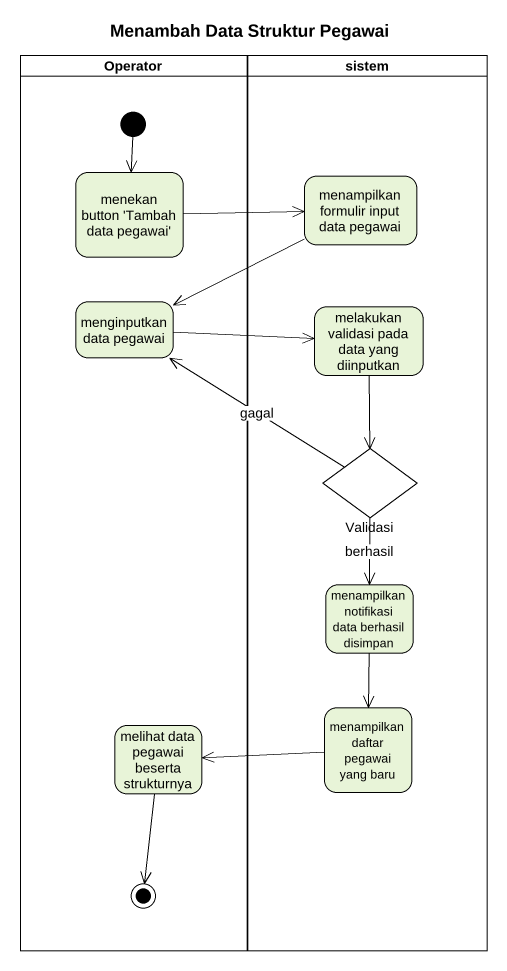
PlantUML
@startuml
title Menambah Data Struktur Pegawai
hide empty description
state Operator <<partition>> {
  state "menekan button 'Tambah data pegawai'" as menekan_button_Tambah_data
  state "menginputkan data pegawai" as menginputkan_data_pegawai
  state "melihat data pegawai beserta strukturnya" as melihat_data_pegawai
  [*] --> menekan_button_Tambah_data
  melihat_data_pegawai --> [*]
}
state sistem <<partition>> {
  state "menampilkan formulir input data pegawai" as menampilkan_formulir_input
  state "melakukan validasi pada data yang diinputkan" as melakukan_validasi_pada
  state Validasi <<choice>>
  state "menampilkan notifikasi data berhasil disimpan" as menampilkan_notifikasi_data
  state "menampilkan daftar pegawai yang baru" as menampilkan_daftar_pegawai
}
menekan_button_Tambah_data -right-> menampilkan_formulir_input
menampilkan_formulir_input -left-> menginputkan_data_pegawai
menginputkan_data_pegawai -right-> melakukan_validasi_pada
melakukan_validasi_pada --> Validasi
Validasi -up-> menginputkan_data_pegawai : gagal
Validasi --> menampilkan_notifikasi_data : berhasil
menampilkan_notifikasi_data --> menampilkan_daftar_pegawai
menampilkan_daftar_pegawai -left-> melihat_data_pegawai
@enduml
